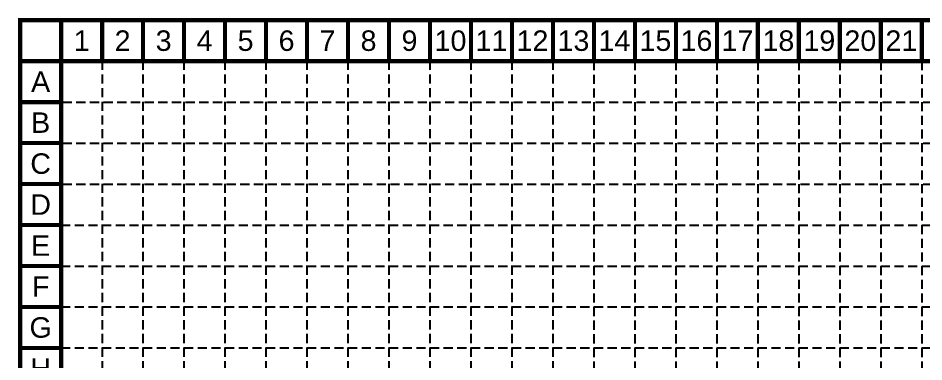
# Model space of a CAD drawing. Extents: x 5997 to 7440, y 5569 to 6471.
# Drawn here: x 5997.4 to 6494.6, y 6282.2 to 6471 of the extents above; entities that cross this region are included whole.
import ezdxf
from ezdxf.enums import TextEntityAlignment as Align

# ---------------------------------------------------------------- set-up
doc = ezdxf.new("R2010")
doc.units = 0
doc.header["$LTSCALE"] = 100
doc.header["$MEASUREMENT"] = 0
doc.linetypes.add('HIDDEN', pattern=[0.375, 0.25, -0.125])
doc.layers.add('BASE', color=7, linetype='CONTINUOUS')
doc.layers.add('GRID', color=254, linetype='HIDDEN')
doc.styles.get("Standard").update_dxf_attribs({"font": 'ARIAL.TTF', "width": 0.9})

msp = doc.modelspace()

# ---------------------------------------------------------------- linework, layer by layer
at = {"layer": 'BASE', "const_width": 2.25}
for points in [[(5998.5, 5569.85), (7438.5, 5569.85), (7438.5, 6469.85), (5998.5, 6469.85)], [(6021, 5592.35), (7416, 5592.35), (7416, 6447.35), (6021, 6447.35)]]:
    msp.add_lwpolyline(points, close=True, dxfattribs=at)
for points in [[(6021, 6447.35), (6021, 6469.85)], [(6043.5, 6447.35), (6043.5, 6469.85)], [(6066, 6447.35), (6066, 6469.85)], [(6088.5, 6447.35), (6088.5, 6469.85)], [(6111, 6447.35), (6111, 6469.85)], [(6133.5, 6447.35), (6133.5, 6469.85)], [(6156, 6447.35), (6156, 6469.85)], [(6178.5, 6447.35), (6178.5, 6469.85)], [(6201, 6447.35), (6201, 6469.85)], [(6223.5, 6447.35), (6223.5, 6469.85)], [(6246, 6447.35), (6246, 6469.85)], [(6268.5, 6447.35), (6268.5, 6469.85)], [(6291, 6447.35), (6291, 6469.85)], [(6313.5, 6447.35), (6313.5, 6469.85)], [(6336, 6447.35), (6336, 6469.85)], [(6358.5, 6447.35), (6358.5, 6469.85)], [(6381, 6447.35), (6381, 6469.85)], [(6403.5, 6447.35), (6403.5, 6469.85)], [(6426, 6447.35), (6426, 6469.85)], [(6448.5, 6447.35), (6448.5, 6469.85)], [(6471, 6447.35), (6471, 6469.85)], [(6493.5, 6447.35), (6493.5, 6469.85)], [(6021, 6447.35), (5998.5, 6447.35)], [(6021, 6424.85), (5998.5, 6424.85)], [(6021, 6402.35), (5998.5, 6402.35)], [(6021, 6379.85), (5998.5, 6379.85)], [(6021, 6357.35), (5998.5, 6357.35)], [(6021, 6334.85), (5998.5, 6334.85)], [(6021, 6312.35), (5998.5, 6312.35)], [(6021, 6289.85), (5998.5, 6289.85)]]:
    msp.add_lwpolyline(points, dxfattribs=at)
at = {"layer": 'GRID', "color": 253, "linetype": 'HIDDEN', "ltscale": 0.2}
for p, q in [((6043.43, 6447.57), (6043.43, 5659.76)), ((6065.93, 6447.57), (6065.93, 5659.76)), ((6088.43, 6447.57), (6088.43, 5659.76)), ((6110.93, 6447.57), (6110.93, 5659.76)), ((6133.43, 6447.57), (6133.43, 5659.76)), ((6155.93, 6447.57), (6155.93, 5659.76)), ((6178.43, 6447.57), (6178.43, 5659.76)), ((6200.93, 6447.57), (6200.93, 5659.76)), ((6223.43, 6447.57), (6223.43, 5659.76)), ((6245.93, 6447.57), (6245.93, 5659.76)), ((6268.43, 6447.57), (6268.43, 5659.76)), ((6290.93, 6447.57), (6290.93, 5659.76)), ((6313.5, 6447.35), (6313.5, 5659.76)), ((6336, 6447.35), (6336, 5659.76)), ((6358.5, 6447.35), (6358.5, 5659.76)), ((6381, 6447.35), (6381, 5659.76)), ((6403.5, 6447.35), (6403.5, 5659.76)), ((6426, 6447.35), (6426, 5659.76)), ((6448.5, 6447.35), (6448.5, 5659.76)), ((6471, 6447.35), (6471, 5659.76)), ((6493.5, 6447.35), (6493.5, 5659.76)), ((6021.83, 6424.78), (7416.83, 6424.78)), ((6021.83, 6402.28), (7416.83, 6402.28)), ((6021.83, 6379.78), (7416.83, 6379.78)), ((6021, 6357.35), (7416, 6357.35)), ((6021, 6334.85), (7416, 6334.85)), ((6021, 6312.35), (7416, 6312.35)), ((6021, 6289.85), (7416, 6289.85))]:
    msp.add_line(p, q, dxfattribs=at)

# ---------------------------------------------------------------- texts
at = {"layer": 'BASE'}
for s, p in [('2', (6054.75, 6458.6)), ('3', (6077.25, 6458.6)), ('6', (6144.75, 6458.6)), ('8', (6189.75, 6458.6)), ('9', (6212.25, 6458.6)), ('10', (6234.75, 6458.6)), ('12', (6279.75, 6458.6)), ('13', (6302.25, 6458.6)), ('16', (6369.75, 6458.6)), ('18', (6414.75, 6458.6)), ('19', (6437.25, 6458.6)), ('20', (6459.75, 6458.6)), ('21', (6482.25, 6458.6)), ('1', (6032.25, 6458.6)), ('4', (6099.75, 6458.6)), ('5', (6122.25, 6458.6)), ('7', (6167.25, 6458.6)), ('11', (6257.25, 6458.6)), ('14', (6324.75, 6458.6)), ('15', (6347.25, 6458.6)), ('17', (6392.25, 6458.6)), ('A', (6009.75, 6436.1)), ('B', (6009.75, 6413.6)), ('C', (6009.75, 6391.1)), ('D', (6009.75, 6368.6)), ('E', (6009.75, 6346.1)), ('F', (6009.75, 6323.6)), ('G', (6009.75, 6301.1)), ('H', (6009.75, 6278.6))]:
    msp.add_text(s, height=11.25, dxfattribs=at).set_placement(p, align=Align.MIDDLE_CENTER)

doc.saveas('drawing.dxf')
